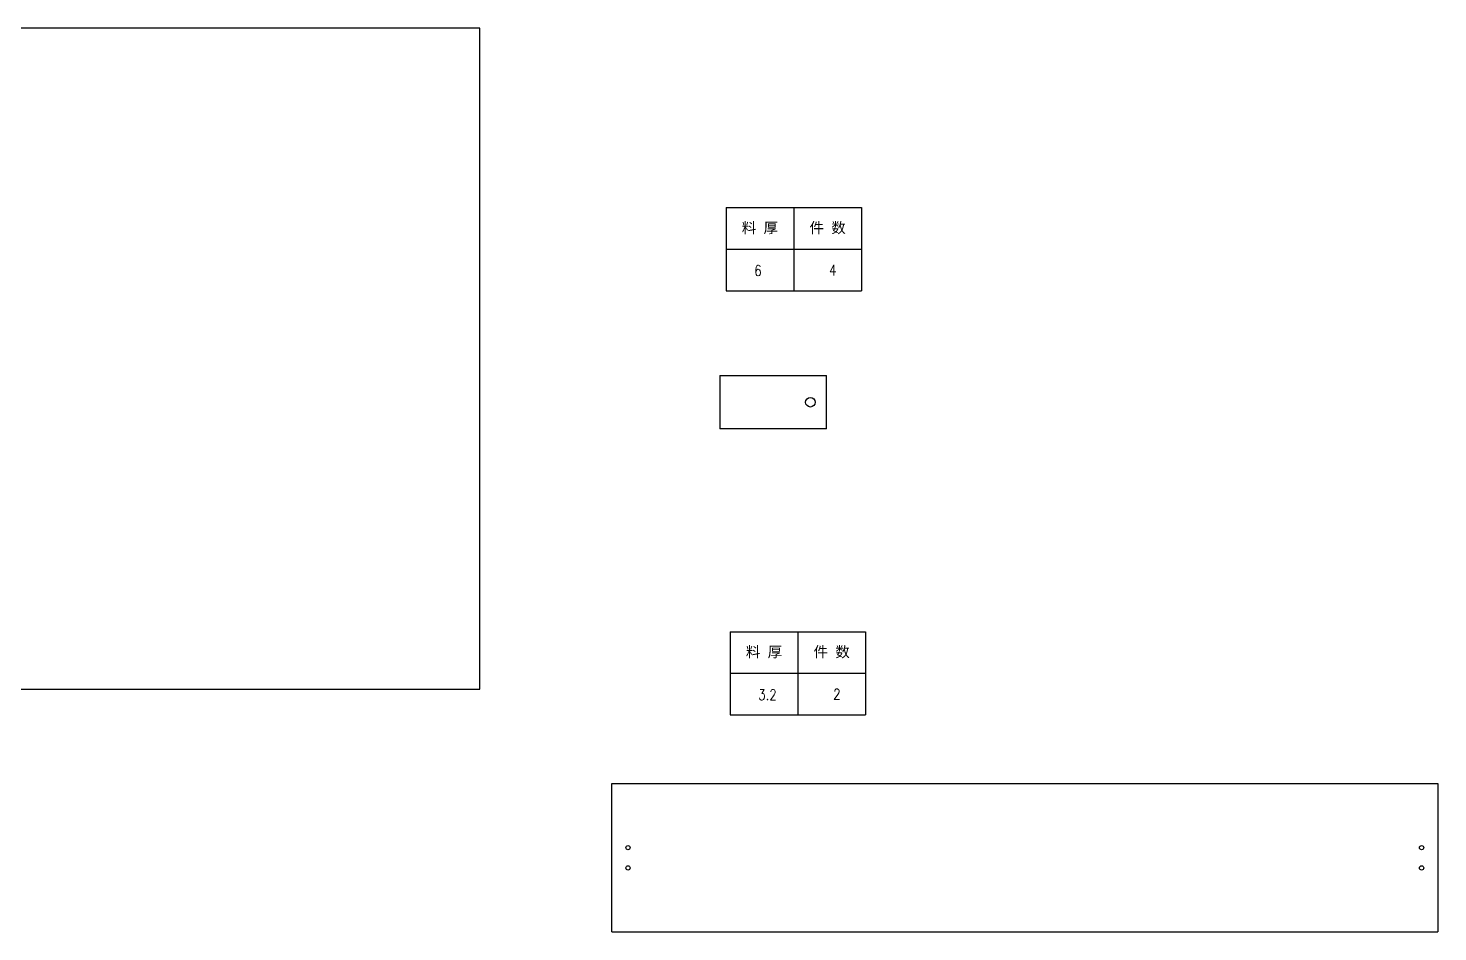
# Model space of a CAD drawing. Header units: millimetres. Extents: x -207971 to -130891, y -1492 to 21465.
# Drawn here: x -198836 to -197513, y 20248 to 21096 of the extents above; entities that cross this region are included whole.
import ezdxf
from ezdxf.enums import TextEntityAlignment as Align

# ---------------------------------------------------------------- set-up
doc = ezdxf.new("R2010")
doc.units = ezdxf.units.MM
doc.styles.add('DIM', font='romans.shx', dxfattribs={"width": 0.8, "oblique": 20, "bigfont": 'bigfont.shx'})
doc.styles.get("Standard").update_dxf_attribs({"font": 'txt', "bigfont": 'gbcbig.shx'})

# ---------------------------------------------------------------- blocks, each defined once
blk = doc.blocks.new('*T209')
at = {"color": 0, "linetype": 'ByBlock', "lineweight": -2, "transparency": 16777216}
for p, q in [((0, 0), (127, 0)), ((0, 0), (0, -78)), ((63.5, 0), (63.5, -78)), ((127, 0), (127, -78)), ((0, -39), (127, -39)), ((0, -78), (127, -78))]:
    blk.add_line(p, q, dxfattribs=at)
at = {"color": 0, "transparency": 16777216, "char_height": 10, "width": 60.5, "attachment_point": 5}
for s, insert in [('{\\fSimSun|b0|i0|c134|p2;料 厚}', (31.75, -19.5)), ('{\\fSimSun|b0|i0|c134|p2;件 数}', (95.25, -19.5))]:
    blk.add_mtext(s, dxfattribs=dict(at, insert=insert))
blk = doc.blocks.new('拆图参数')
blk.add_blockref('*T209', (-63.5, 78))
at = {"style": 'DIM', "width": 0.8}
blk.add_attdef('6', text='', height=10, dxfattribs=at).set_placement((-37.1, 18.9), align=Align.MIDDLE_LEFT)
blk.add_attdef('1', text='', height=10, dxfattribs=at).set_placement((36.6, 19.3), align=Align.MIDDLE_CENTER)

msp = doc.modelspace()

# ---------------------------------------------------------------- linework, layer by layer
for p, q in [((-198186.89, 20769.795), (-198086.89, 20769.795)), ((-198186.888, 20769.795), (-198186.888, 20719.795)), ((-198086.89, 20719.795), (-198086.89, 20769.795)), ((-198086.89, 20719.795), (-198186.89, 20719.795)), ((-198288.283, 20248.158), (-198288.283, 20387.358)), ((-198288.283, 20387.358), (-197513.285, 20387.358)), ((-197513.285, 20387.358), (-197513.285, 20248.158)), ((-198288.283, 20248.158), (-197513.285, 20248.158))]:
    msp.add_line(p, q)
msp.add_lwpolyline([(-199631.93, 20475.585), (-198411.93, 20475.585), (-198411.93, 21095.585), (-199631.93, 21095.585)], close=True)
for centre, radius in [((-198101.888, 20744.795), 4.5), ((-198273.033, 20327.058), 2), ((-197528.535, 20327.058), 2), ((-198273.033, 20308.058), 2), ((-197528.535, 20308.058), 2)]:
    msp.add_circle(centre, radius)

# ---------------------------------------------------------------- block references
for p, values in [((-198117.484, 20849.386), {'1': '4', '6': '6'}), ((-198113.658, 20451.628), {'1': '2', '6': '3.2'})]:
    msp.add_blockref('拆图参数', p).add_auto_attribs(values)

doc.saveas('drawing.dxf')
